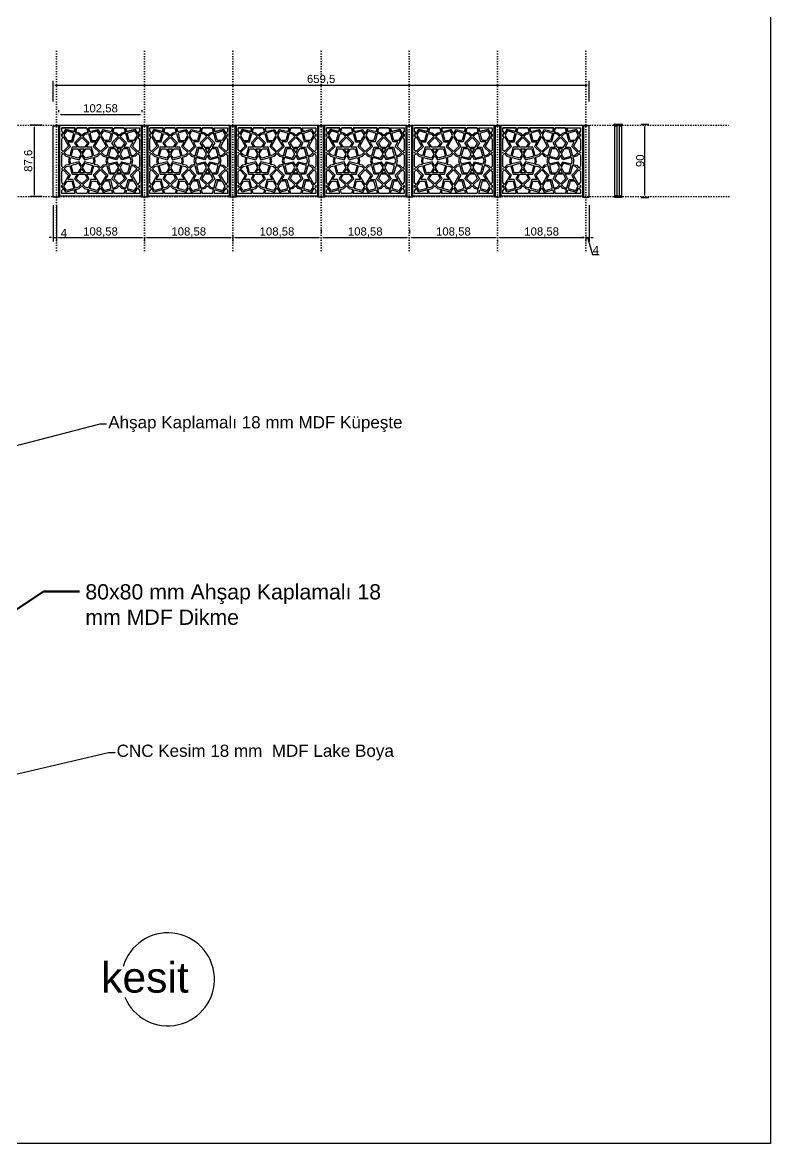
# Model space of a CAD drawing. Header units: metres. Extents: x 7064 to 15770, y 8440 to 11994.
# Drawn here: x 7842 to 8763, y 9381 to 10761 of the extents above; entities that cross this region are included whole.
import ezdxf
from ezdxf import colors
from ezdxf.entities.mleader import LeaderData, LeaderLine
from ezdxf.math import Vec2, Vec3

# ---------------------------------------------------------------- set-up
doc = ezdxf.new("R2010")
doc.units = ezdxf.units.M
doc.linetypes.add('ACAD_ISO07', pattern=[3, 0, -3])
doc.layers.add('mahal liste', color=7, linetype='Continuous', lineweight=25, true_color=0xfa2e43)
doc.layers.add('murosaltos', color=1, linetype='Continuous', lineweight=80)
doc.styles.get("Standard").update_dxf_attribs({"font": 'arial.ttf'})
doc.dimstyles.new('ISO-25', dxfattribs={"dimtxt": 10, "dimasz": 2.5, "dimexe": 5, "dimexo": 10, "dimtad": 1, "dimtxsty": 'Standard', "dimcen": 2.5, "dimadec": 0, "dimazin": 0, "dimtfac": 1, "dimtmove": 0, "dimatfit": 3, "dimfxl": 1, "dimarcsym": 0})
pattern_1 = [(45, (16835.6393, 2084.8691), (-0.224506403, 0.224506403), [])]

# ---------------------------------------------------------------- blocks, each defined once
blk = doc.blocks.new('*D71')
at = {"color": 0, "lineweight": -2, "transparency": 16777216}
for p, q in [((7880.2, 10663.7), (7880.2, 10688.9)), ((7882.7, 10683.9), (8537.2, 10683.9)), ((8539.7, 10663.7), (8539.7, 10688.9))]:
    blk.add_line(p, q, dxfattribs=at)
at = {"color": 0, "transparency": 16777216}
for points in [[(7882.7, 10684.3), (7882.7, 10683.4), (7880.2, 10683.9)], [(8537.2, 10684.3), (8537.2, 10683.4), (8539.7, 10683.9)]]:
    blk.add_solid(points, dxfattribs=at)
at = {"layer": 'Defpoints', "color": 0, "transparency": 16777216}
for p in [(8539.7, 10683.9), (7880.2, 10653.7), (8539.7, 10653.7)]:
    blk.add_point(p, dxfattribs=at)
at = {"color": 0, "transparency": 16777216, "insert": (8210, 10690.5), "char_height": 10, "attachment_point": 5}
blk.add_mtext('659,5', dxfattribs=at)
blk = doc.blocks.new('61')
at = {"color": 0}
for p, q in [((8334.2, 3878.3), (8317.5, 3878.3)), ((8319.4, 3871.2), (8322.5, 3876.6)), ((8322.5, 3876.6), (8333, 3873.8)), ((8333, 3873.8), (8334.2, 3878.3)), ((8336, 3878.3), (8334.7, 3873.3)), ((8348.6, 3878.3), (8336, 3878.3)), ((8350, 3873.3), (8348.6, 3878.3)), ((8350.4, 3878.3), (8351.6, 3873.8)), ((8380.2, 3878.3), (8350.4, 3878.3)), ((8351.6, 3873.8), (8362.2, 3876.6)), ((8362.2, 3876.6), (8365.3, 3871.2)), ((8365.3, 3871.2), (8368.4, 3876.6)), ((8368.4, 3876.6), (8379, 3873.8)), ((8379, 3873.8), (8380, 3877.7)), ((8380.6, 3873.3), (8382, 3878.3)), ((8394.6, 3878.3), (8382, 3878.3)), ((8394.6, 3878.3), (8395.9, 3873.3)), ((8397.6, 3873.8), (8396.4, 3878.3)), ((8408.1, 3876.6), (8397.6, 3873.8)), ((8411.2, 3871.2), (8408.1, 3876.6)), ((8317.5, 3874.4), (8319.4, 3871.2)), ((8334.7, 3873.3), (8339.1, 3872.1)), ((8339.1, 3872.1), (8342.3, 3868.9)), ((8342.3, 3868.9), (8345.6, 3872.1)), ((8345.6, 3872.1), (8350, 3873.3)), ((8385, 3872.1), (8380.6, 3873.3)), ((8388.3, 3868.9), (8385, 3872.1)), ((8391.5, 3872.1), (8388.3, 3868.9)), ((8395.9, 3873.3), (8391.5, 3872.1)), ((8413.1, 3874.4), (8411.2, 3871.2))]:
    blk.add_line(p, q, dxfattribs=at)
blk.add_lwpolyline([(8314, 3881.8), (8416.6, 3881.8), (8416.6, 3794.2), (8314, 3794.2)], close=True, dxfattribs=at)
for points in [[(8317.5, 3874.4), (8317.5, 3878.3), (8334.2, 3878.3)], [(8336, 3878.3), (8348.6, 3878.3)], [(8350.4, 3878.3), (8380.2, 3878.3)], [(8382, 3878.3), (8394.6, 3878.3)], [(8396.4, 3878.3), (8413.1, 3878.3), (8413.1, 3874.4)], [(8317.5, 3868), (8317.5, 3870.9)], [(8317.5, 3851), (8317.5, 3864.5)], [(8413.1, 3870.9), (8413.1, 3868)], [(8413.1, 3864.5), (8413.1, 3851)], [(8317.5, 3847.3), (8317.5, 3848.6)], [(8317.5, 3831), (8317.5, 3844.9)], [(8413.1, 3848.6), (8413.1, 3847.3)], [(8413.1, 3844.9), (8413.1, 3831)], [(8317.5, 3827.3), (8317.5, 3828.5)], [(8317.5, 3811.4), (8317.5, 3824.8)], [(8413.1, 3828.5), (8413.1, 3827.3)], [(8413.1, 3824.8), (8413.1, 3811.4)], [(8317.5, 3805), (8317.5, 3807.9)], [(8413.1, 3807.9), (8413.1, 3805)], [(8334.2, 3797.7), (8317.5, 3797.7), (8317.5, 3801.5)], [(8348.6, 3797.7), (8336, 3797.7)], [(8380.2, 3797.7), (8350.4, 3797.7)], [(8394.6, 3797.7), (8382, 3797.7)], [(8413.1, 3801.5), (8413.1, 3797.7), (8396.4, 3797.7)]]:
    blk.add_lwpolyline(points, dxfattribs=at)
at = {"layer": 'mahal liste', "color": 0}
for p, q in [((8322.5, 3876.6), (8319.4, 3871.2)), ((8333, 3873.8), (8322.5, 3876.6)), ((8334.1, 3877.7), (8333, 3873.8)), ((8334.7, 3873.3), (8335.9, 3877.7)), ((8348.8, 3877.7), (8350, 3873.3)), ((8350.6, 3877.7), (8351.6, 3873.8)), ((8351.6, 3873.8), (8362.2, 3876.6)), ((8362.2, 3876.6), (8365.3, 3871.2)), ((8365.3, 3871.2), (8368.4, 3876.6)), ((8368.4, 3876.6), (8379, 3873.8)), ((8380.2, 3878.3), (8379, 3873.8)), ((8379, 3873.8), (8380, 3877.7)), ((8381.8, 3877.7), (8380.6, 3873.3)), ((8395.9, 3873.3), (8394.7, 3877.7)), ((8396.5, 3877.7), (8397.6, 3873.8)), ((8397.6, 3873.8), (8408.1, 3876.6)), ((8408.1, 3876.6), (8411.2, 3871.2)), ((8319.4, 3871.2), (8317.5, 3874.4)), ((8339.1, 3872.1), (8334.7, 3873.3)), ((8342.3, 3868.9), (8339.1, 3872.1)), ((8345.6, 3872.1), (8342.3, 3868.9)), ((8350, 3873.3), (8345.6, 3872.1)), ((8380.6, 3873.3), (8385, 3872.1)), ((8385, 3872.1), (8388.3, 3868.9)), ((8388.3, 3868.9), (8391.5, 3872.1)), ((8391.5, 3872.1), (8395.9, 3873.3)), ((8411.2, 3871.2), (8413.1, 3874.4)), ((8319.4, 3804.7), (8317.5, 3801.5)), ((8322.5, 3799.3), (8319.4, 3804.7)), ((8333, 3802.1), (8322.5, 3799.3)), ((8334.2, 3797.7), (8333, 3802.1)), ((8334.7, 3802.6), (8339.1, 3803.7)), ((8336, 3797.7), (8334.7, 3802.6)), ((8339.1, 3803.7), (8342.3, 3807)), ((8342.3, 3807), (8345.6, 3803.7)), ((8345.6, 3803.7), (8350, 3802.6)), ((8350, 3802.6), (8348.6, 3797.7)), ((8350.4, 3797.7), (8351.6, 3802.1)), ((8351.6, 3802.1), (8362.2, 3799.3)), ((8362.2, 3799.3), (8365.3, 3804.7)), ((8365.3, 3804.7), (8368.4, 3799.3)), ((8368.4, 3799.3), (8379, 3802.1)), ((8379, 3802.1), (8380.2, 3797.7)), ((8385, 3803.7), (8380.6, 3802.6)), ((8380.6, 3802.6), (8382, 3797.7)), ((8388.3, 3807), (8385, 3803.7)), ((8391.5, 3803.7), (8388.3, 3807)), ((8395.9, 3802.6), (8391.5, 3803.7)), ((8394.6, 3797.7), (8395.9, 3802.6)), ((8396.4, 3797.7), (8397.6, 3802.1)), ((8397.6, 3802.1), (8408.1, 3799.3)), ((8408.1, 3799.3), (8411.2, 3804.7)), ((8411.2, 3804.7), (8413.1, 3801.5))]:
    blk.add_line(p, q, dxfattribs=at)
for points in [[(8317.5, 3868), (8318.4, 3869.4), (8317.5, 3870.9)], [(8317.5, 3864.5), (8319.4, 3867.7), (8326.1, 3856), (8319.4, 3849.2), (8317.5, 3851)], [(8413.1, 3864.5), (8411.2, 3867.7), (8404.5, 3856), (8411.2, 3849.2), (8413.1, 3851)], [(8413.1, 3868), (8412.2, 3869.4), (8413.1, 3870.9)], [(8317.5, 3847.3), (8318.1, 3848), (8317.5, 3848.6)], [(8317.5, 3844.9), (8319.4, 3846.8), (8322.6, 3843.5), (8327, 3842.3), (8325.8, 3837.9), (8327, 3833.5), (8322.6, 3832.4), (8319.4, 3829.1), (8317.5, 3831)], [(8413.1, 3844.9), (8411.2, 3846.8), (8408, 3843.5), (8403.6, 3842.3), (8404.8, 3837.9), (8403.6, 3833.5), (8408, 3832.4), (8411.2, 3829.1), (8413.1, 3831)], [(8413.1, 3847.3), (8412.5, 3848), (8413.1, 3848.6)], [(8317.5, 3828.5), (8318.1, 3827.9), (8317.5, 3827.3)], [(8317.5, 3824.8), (8319.4, 3826.7), (8326.1, 3819.9), (8319.4, 3808.2), (8317.5, 3811.4)], [(8413.1, 3824.8), (8411.2, 3826.7), (8404.5, 3819.9), (8411.2, 3808.2), (8413.1, 3811.4)], [(8413.1, 3828.5), (8412.5, 3827.9), (8413.1, 3827.3)], [(8317.5, 3807.9), (8318.4, 3806.4), (8317.5, 3805)], [(8413.1, 3807.9), (8412.2, 3806.4), (8413.1, 3805)]]:
    blk.add_lwpolyline(points, dxfattribs=at)
for points in [[(8332.6, 3872.1), (8323.3, 3874.6), (8320.3, 3869.4), (8324.2, 3862.8), (8330.1, 3862.8)], [(8341.1, 3867.7), (8333.4, 3860), (8336.5, 3854.6), (8330.3, 3854.6), (8327.4, 3844), (8323.5, 3845.1), (8320.6, 3848), (8328.3, 3855.7), (8325.2, 3861.1), (8331.4, 3861.1), (8334.3, 3871.7), (8338.2, 3870.6)], [(8342.3, 3866.5), (8349.1, 3859.7), (8346.1, 3854.6), (8338.5, 3854.6), (8335.5, 3859.7)], [(8350.4, 3871.7), (8353.2, 3861.1), (8359.5, 3861.1), (8356.4, 3855.7), (8364.1, 3848), (8361.2, 3845.1), (8357.2, 3844), (8354.4, 3854.6), (8348.1, 3854.6), (8351.3, 3860), (8343.5, 3867.7), (8346.4, 3870.6)], [(8361.3, 3874.6), (8352.1, 3872.1), (8354.5, 3862.8), (8360.5, 3862.8), (8364.3, 3869.4)], [(8365.3, 3867.7), (8372.1, 3856), (8365.3, 3849.2), (8358.5, 3856)], [(8369.3, 3874.6), (8378.5, 3872.1), (8376, 3862.8), (8370.1, 3862.8), (8366.3, 3869.4)], [(8380.2, 3871.7), (8377.4, 3861.1), (8371.1, 3861.1), (8374.2, 3855.7), (8366.5, 3848), (8369.4, 3845.1), (8373.4, 3844), (8376.2, 3854.6), (8382.5, 3854.6), (8379.3, 3860), (8387.1, 3867.7), (8384.2, 3870.6)], [(8388.3, 3866.5), (8381.5, 3859.7), (8384.5, 3854.6), (8392.1, 3854.6), (8395.1, 3859.7)], [(8389.5, 3867.7), (8397.2, 3860), (8394.1, 3854.6), (8400.3, 3854.6), (8403.2, 3844), (8407.1, 3845.1), (8410, 3848), (8402.3, 3855.7), (8405.4, 3861.1), (8399.2, 3861.1), (8396.3, 3871.7), (8392.4, 3870.6)], [(8398, 3872.1), (8407.3, 3874.6), (8410.2, 3869.4), (8406.4, 3862.8), (8400.5, 3862.8)], [(8337.5, 3852.8), (8341.3, 3846.2), (8338.4, 3841.1), (8329.1, 3843.6), (8331.6, 3852.8)], [(8345.2, 3852.8), (8342.3, 3847.9), (8339.5, 3852.8)], [(8353.1, 3852.8), (8355.6, 3843.6), (8346.3, 3841.1), (8343.3, 3846.2), (8347.1, 3852.8)], [(8377.5, 3852.8), (8375, 3843.6), (8384.3, 3841.1), (8387.3, 3846.2), (8383.5, 3852.8)], [(8385.4, 3852.8), (8388.3, 3847.9), (8391.1, 3852.8)], [(8393.1, 3852.8), (8389.3, 3846.2), (8392.2, 3841.1), (8401.5, 3843.6), (8399, 3852.8)], [(8342.3, 3844.5), (8345.5, 3839.1), (8356, 3841.9), (8357.1, 3837.9), (8356, 3834), (8345.5, 3836.8), (8342.3, 3831.4), (8339.2, 3836.8), (8328.6, 3834), (8327.6, 3837.9), (8328.6, 3841.9), (8339.2, 3839.1)], [(8365.3, 3846.8), (8368.5, 3843.5), (8372.9, 3842.3), (8371.7, 3837.9), (8372.9, 3833.5), (8368.5, 3832.4), (8365.3, 3829.1), (8362.1, 3832.4), (8357.7, 3833.5), (8358.8, 3837.9), (8357.7, 3842.3), (8362.1, 3843.5)], [(8388.3, 3844.5), (8385.1, 3839.1), (8374.6, 3841.9), (8373.5, 3837.9), (8374.6, 3834), (8385.1, 3836.8), (8388.3, 3831.4), (8391.4, 3836.8), (8401.9, 3834), (8403, 3837.9), (8401.9, 3841.9), (8391.4, 3839.1)], [(8327.4, 3831.9), (8330.3, 3821.3), (8336.5, 3821.3), (8333.4, 3815.9), (8341.1, 3808.2), (8338.2, 3805.3), (8334.3, 3804.2), (8331.4, 3814.8), (8325.2, 3814.8), (8328.3, 3820.2), (8320.6, 3827.9), (8323.5, 3830.8)], [(8338.4, 3834.8), (8341.3, 3829.7), (8337.5, 3823), (8331.6, 3823), (8329.1, 3832.3)], [(8346.1, 3821.3), (8349.1, 3816.2), (8342.3, 3809.4), (8335.5, 3816.2), (8338.5, 3821.3)], [(8342.3, 3827.9), (8345.2, 3823), (8339.5, 3823)], [(8346.3, 3834.8), (8355.6, 3832.3), (8353.1, 3823), (8347.1, 3823), (8343.3, 3829.7)], [(8357.2, 3831.9), (8361.2, 3830.8), (8364.1, 3827.9), (8356.4, 3820.2), (8359.5, 3814.8), (8353.2, 3814.8), (8350.4, 3804.2), (8346.4, 3805.3), (8343.5, 3808.2), (8351.3, 3815.9), (8348.1, 3821.3), (8354.4, 3821.3)], [(8365.3, 3826.7), (8372.1, 3819.9), (8365.3, 3808.2), (8358.5, 3819.9)], [(8373.4, 3831.9), (8369.4, 3830.8), (8366.5, 3827.9), (8374.2, 3820.2), (8371.1, 3814.8), (8377.4, 3814.8), (8380.2, 3804.2), (8384.2, 3805.3), (8387.1, 3808.2), (8379.3, 3815.9), (8382.5, 3821.3), (8376.2, 3821.3)], [(8384.3, 3834.8), (8375, 3832.3), (8377.5, 3823), (8383.5, 3823), (8387.3, 3829.7)], [(8384.5, 3821.3), (8381.5, 3816.2), (8388.3, 3809.4), (8395.1, 3816.2), (8392.1, 3821.3)], [(8388.3, 3827.9), (8385.4, 3823), (8391.1, 3823)], [(8392.2, 3834.8), (8389.3, 3829.7), (8393.1, 3823), (8399, 3823), (8401.5, 3832.3)], [(8403.2, 3831.9), (8400.3, 3821.3), (8394.1, 3821.3), (8397.2, 3815.9), (8389.5, 3808.2), (8392.4, 3805.3), (8396.3, 3804.2), (8399.2, 3814.8), (8405.4, 3814.8), (8402.3, 3820.2), (8410, 3827.9), (8407.1, 3830.8)], [(8330.1, 3813), (8332.6, 3803.8), (8323.3, 3801.3), (8320.3, 3806.4), (8324.2, 3813)], [(8354.5, 3813), (8360.5, 3813), (8364.3, 3806.4), (8361.3, 3801.3), (8352.1, 3803.8)], [(8376, 3813), (8370.1, 3813), (8366.3, 3806.4), (8369.3, 3801.3), (8378.5, 3803.8)], [(8400.5, 3813), (8398, 3803.8), (8407.3, 3801.3), (8410.2, 3806.4), (8406.4, 3813)]]:
    blk.add_lwpolyline(points, close=True, dxfattribs=at)
blk = doc.blocks.new('*D73')
at = {"color": 0, "lineweight": -2, "transparency": 16777216}
for p, q in [((7887.2, 10650.3), (7887.2, 10652.8)), ((7989.8, 10650.3), (7989.8, 10652.8)), ((7889.7, 10647.8), (7987.3, 10647.8))]:
    blk.add_line(p, q, dxfattribs=at)
at = {"color": 0, "transparency": 16777216}
for points in [[(7889.7, 10648.2), (7889.7, 10647.4), (7887.2, 10647.8)], [(7987.3, 10648.2), (7987.3, 10647.4), (7989.8, 10647.8)]]:
    blk.add_solid(points, dxfattribs=at)
at = {"layer": 'Defpoints', "color": 0, "transparency": 16777216}
for p in [(7887.2, 10640.3), (7989.8, 10647.8), (7989.8, 10640.3)]:
    blk.add_point(p, dxfattribs=at)
at = {"color": 0, "transparency": 16777216, "insert": (7938.5, 10654.4), "char_height": 10, "attachment_point": 5}
blk.add_mtext('102,58', dxfattribs=at)
blk = doc.blocks.new('*D74')
at = {"color": 0, "lineweight": -2, "transparency": 16777216}
for p, q in [((7866.6, 10634.5), (7852, 10634.5)), ((7857, 10632), (7857, 10549.4)), ((7866.6, 10546.9), (7852, 10546.9))]:
    blk.add_line(p, q, dxfattribs=at)
at = {"color": 0, "transparency": 16777216}
for points in [[(7856.6, 10632), (7857.4, 10632), (7857, 10634.5)], [(7856.6, 10549.4), (7857.4, 10549.4), (7857, 10546.9)]]:
    blk.add_solid(points, dxfattribs=at)
at = {"layer": 'Defpoints', "color": 0, "transparency": 16777216}
for p in [(7876.6, 10634.5), (7857, 10546.9), (7876.6, 10546.9)]:
    blk.add_point(p, dxfattribs=at)
at = {"color": 0, "transparency": 16777216, "insert": (7850.4, 10590.7), "char_height": 10, "attachment_point": 5, "rotation": 90}
blk.add_mtext('87,6', dxfattribs=at)
blk = doc.blocks.new('*D75')
at = {"color": 0, "lineweight": -2, "transparency": 16777216}
for p, q in [((8603.7, 10635.7), (8613.4, 10635.7)), ((8608.4, 10548.2), (8608.4, 10633.2)), ((8603.7, 10545.7), (8613.4, 10545.7))]:
    blk.add_line(p, q, dxfattribs=at)
at = {"color": 0, "transparency": 16777216}
for points in [[(8608, 10633.2), (8608.9, 10633.2), (8608.4, 10635.7)], [(8608, 10548.2), (8608.9, 10548.2), (8608.4, 10545.7)]]:
    blk.add_solid(points, dxfattribs=at)
at = {"layer": 'Defpoints', "color": 0, "transparency": 16777216}
for p in [(8593.7, 10635.7), (8608.4, 10635.7), (8593.7, 10545.7)]:
    blk.add_point(p, dxfattribs=at)
at = {"color": 0, "transparency": 16777216, "insert": (8602.7, 10590.7), "char_height": 10, "attachment_point": 5, "rotation": 90}
blk.add_mtext('90', dxfattribs=at)
blk = doc.blocks.new('*D196')
at = {"color": 0, "lineweight": -2, "transparency": 16777216}
for p, q in [((7880.2, 10536), (7880.2, 10491.2)), ((7884.2, 10536), (7884.2, 10491.2)), ((7877.7, 10496.2), (7875.2, 10496.2)), ((7880.2, 10496.2), (7884.2, 10496.2)), ((7886.7, 10496.2), (7897.4, 10496.2))]:
    blk.add_line(p, q, dxfattribs=at)
at = {"color": 0, "transparency": 16777216}
for points in [[(7877.7, 10496.6), (7877.7, 10495.8), (7880.2, 10496.2)], [(7886.7, 10496.6), (7886.7, 10495.8), (7884.2, 10496.2)]]:
    blk.add_solid(points, dxfattribs=at)
at = {"layer": 'Defpoints', "color": 0, "transparency": 16777216}
for p in [(7880.2, 10546), (7884.2, 10546), (7884.2, 10496.2)]:
    blk.add_point(p, dxfattribs=at)
at = {"color": 0, "transparency": 16777216, "insert": (7893.3, 10501.8), "char_height": 10, "attachment_point": 5}
blk.add_mtext('4', dxfattribs=at)
blk = doc.blocks.new('*D197')
at = {"color": 0, "lineweight": -2, "transparency": 16777216}
for p, q in [((7884.2, 10536), (7884.2, 10491.2)), ((7886.7, 10496.2), (7990.3, 10496.2)), ((7992.8, 10497.3), (7992.8, 10491.2))]:
    blk.add_line(p, q, dxfattribs=at)
at = {"color": 0, "transparency": 16777216}
for points in [[(7886.7, 10496.6), (7886.7, 10495.8), (7884.2, 10496.2)], [(7990.3, 10496.6), (7990.3, 10495.8), (7992.8, 10496.2)]]:
    blk.add_solid(points, dxfattribs=at)
at = {"layer": 'Defpoints', "color": 0, "transparency": 16777216}
for p in [(7884.2, 10546), (7992.8, 10507.3), (7992.8, 10496.2)]:
    blk.add_point(p, dxfattribs=at)
at = {"color": 0, "transparency": 16777216, "insert": (7938.5, 10502.8), "char_height": 10, "attachment_point": 5}
blk.add_mtext('108,58', dxfattribs=at)
blk = doc.blocks.new('*D198')
at = {"color": 0, "lineweight": -2, "transparency": 16777216}
for p, q in [((8101.4, 10497.8), (8101.4, 10491.2)), ((7992.8, 10497.3), (7992.8, 10491.2)), ((7995.3, 10496.2), (8098.9, 10496.2))]:
    blk.add_line(p, q, dxfattribs=at)
at = {"color": 0, "transparency": 16777216}
for points in [[(7995.3, 10496.6), (7995.3, 10495.8), (7992.8, 10496.2)], [(8098.9, 10496.6), (8098.9, 10495.8), (8101.4, 10496.2)]]:
    blk.add_solid(points, dxfattribs=at)
at = {"layer": 'Defpoints', "color": 0, "transparency": 16777216}
for p in [(7992.8, 10507.3), (8101.4, 10507.8), (8101.4, 10496.2)]:
    blk.add_point(p, dxfattribs=at)
at = {"color": 0, "transparency": 16777216, "insert": (8047.1, 10502.8), "char_height": 10, "attachment_point": 5}
blk.add_mtext('108,58', dxfattribs=at)
blk = doc.blocks.new('*D199')
at = {"color": 0, "lineweight": -2, "transparency": 16777216}
for p, q in [((8101.4, 10497.8), (8101.4, 10491.2)), ((8210, 10506.2), (8210, 10501.2)), ((8103.9, 10496.2), (8207.5, 10496.2))]:
    blk.add_line(p, q, dxfattribs=at)
at = {"color": 0, "transparency": 16777216}
for points in [[(8103.9, 10496.6), (8103.9, 10495.8), (8101.4, 10496.2)], [(8207.5, 10496.6), (8207.5, 10495.8), (8210, 10496.2)]]:
    blk.add_solid(points, dxfattribs=at)
at = {"layer": 'Defpoints', "color": 0, "transparency": 16777216}
for p in [(8101.4, 10507.8), (8210, 10496.2), (8210, 10496.2)]:
    blk.add_point(p, dxfattribs=at)
at = {"color": 0, "transparency": 16777216, "insert": (8155.7, 10502.8), "char_height": 10, "attachment_point": 5}
blk.add_mtext('108,58', dxfattribs=at)
blk = doc.blocks.new('*D200')
at = {"color": 0, "lineweight": -2, "transparency": 16777216}
for p, q in [((8210, 10506.2), (8210, 10501.2)), ((8318.6, 10506.2), (8318.6, 10501.2)), ((8212.5, 10496.2), (8316.1, 10496.2))]:
    blk.add_line(p, q, dxfattribs=at)
at = {"color": 0, "transparency": 16777216}
for points in [[(8212.5, 10496.6), (8212.5, 10495.8), (8210, 10496.2)], [(8316.1, 10496.6), (8316.1, 10495.8), (8318.6, 10496.2)]]:
    blk.add_solid(points, dxfattribs=at)
at = {"layer": 'Defpoints', "color": 0, "transparency": 16777216}
for p in [(8210, 10496.2), (8318.6, 10496.2), (8318.6, 10496.2)]:
    blk.add_point(p, dxfattribs=at)
at = {"color": 0, "transparency": 16777216, "insert": (8264.3, 10502.8), "char_height": 10, "attachment_point": 5}
blk.add_mtext('108,58', dxfattribs=at)
blk = doc.blocks.new('*D201')
at = {"color": 0, "lineweight": -2, "transparency": 16777216}
for p, q in [((8318.6, 10506.2), (8318.6, 10501.2)), ((8321.1, 10496.2), (8424.6, 10496.2)), ((8427.1, 10492.7), (8427.1, 10491.2))]:
    blk.add_line(p, q, dxfattribs=at)
at = {"color": 0, "transparency": 16777216}
for points in [[(8321.1, 10496.6), (8321.1, 10495.8), (8318.6, 10496.2)], [(8424.6, 10496.6), (8424.6, 10495.8), (8427.1, 10496.2)]]:
    blk.add_solid(points, dxfattribs=at)
at = {"layer": 'Defpoints', "color": 0, "transparency": 16777216}
for p in [(8427.1, 10502.7), (8318.6, 10496.2), (8427.1, 10496.2)]:
    blk.add_point(p, dxfattribs=at)
at = {"color": 0, "transparency": 16777216, "insert": (8372.8, 10502.8), "char_height": 10, "attachment_point": 5}
blk.add_mtext('108,58', dxfattribs=at)
blk = doc.blocks.new('*D202')
at = {"color": 0, "lineweight": -2, "transparency": 16777216}
for p, q in [((8535.7, 10497.5), (8535.7, 10491.2)), ((8427.1, 10492.7), (8427.1, 10491.2)), ((8429.6, 10496.2), (8533.2, 10496.2))]:
    blk.add_line(p, q, dxfattribs=at)
at = {"color": 0, "transparency": 16777216}
for points in [[(8429.6, 10496.6), (8429.6, 10495.8), (8427.1, 10496.2)], [(8533.2, 10496.6), (8533.2, 10495.8), (8535.7, 10496.2)]]:
    blk.add_solid(points, dxfattribs=at)
at = {"layer": 'Defpoints', "color": 0, "transparency": 16777216}
for p in [(8427.1, 10502.7), (8535.7, 10507.5), (8535.7, 10496.2)]:
    blk.add_point(p, dxfattribs=at)
at = {"color": 0, "transparency": 16777216, "insert": (8481.4, 10502.8), "char_height": 10, "attachment_point": 5}
blk.add_mtext('108,58', dxfattribs=at)
blk = doc.blocks.new('*D203')
at = {"color": 0, "lineweight": -2, "transparency": 16777216}
for p, q in [((8539.7, 10536), (8539.7, 10491.2)), ((8535.7, 10497.5), (8535.7, 10491.2)), ((8533.2, 10496.2), (8530.7, 10496.2)), ((8535.7, 10496.2), (8539.7, 10496.2)), ((8535.7, 10496.2), (8539.7, 10496.2)), ((8537.7, 10496.2), (8544, 10475.2)), ((8542.2, 10496.2), (8544.7, 10496.2)), ((8544, 10475.2), (8552.2, 10475.2))]:
    blk.add_line(p, q, dxfattribs=at)
at = {"color": 0, "transparency": 16777216}
for points in [[(8533.2, 10496.6), (8533.2, 10495.8), (8535.7, 10496.2)], [(8542.2, 10496.6), (8542.2, 10495.8), (8539.7, 10496.2)]]:
    blk.add_solid(points, dxfattribs=at)
at = {"layer": 'Defpoints', "color": 0, "transparency": 16777216}
for p in [(8539.7, 10546), (8535.7, 10507.5), (8539.7, 10496.2)]:
    blk.add_point(p, dxfattribs=at)
at = {"color": 0, "transparency": 16777216, "insert": (8548.1, 10480.9), "char_height": 10, "attachment_point": 5}
blk.add_mtext('4', dxfattribs=at)

msp = doc.modelspace()

# ---------------------------------------------------------------- hatches: boundary and pattern name
at = {"layer": 'mahal liste'}
h = msp.add_hatch(dxfattribs=at)
h.set_pattern_fill('ANSI31', color=256, scale=0.1)
h.set_pattern_definition(pattern_1)
h.paths.add_polyline_path([(8574.481, 10634.503), (8576.681, 10634.503), (8576.681, 10633.503), (8579.581, 10633.503), (8580.581, 10633.503), (8580.581, 10635.155, 0.37969758), (8579.938, 10635.703), (8571.199, 10635.703, 0.3681647), (8570.581, 10635.155), (8570.581, 10633.503), (8574.481, 10633.503)])
h = msp.add_hatch(dxfattribs=at)
h.set_pattern_fill('ANSI31', color=256, scale=0.1)
h.set_pattern_definition(pattern_1)
h.paths.add_polyline_path([(8579.081, 10547.355, 0.3681647), (8578.464, 10547.903), (8576.681, 10547.903), (8576.681, 10546.903), (8574.481, 10546.903), (8574.481, 10547.903), (8572.699, 10547.903, 0.3681647), (8572.081, 10547.355), (8572.081, 10545.703), (8579.081, 10545.703)])

# ---------------------------------------------------------------- linework, layer by layer
at = {"color": 0}
msp.add_lwpolyline([(7360.832, 10798.651), (8763.136, 10798.651), (8763.136, 9381.488), (7360.832, 9381.488)], close=True, dxfattribs=at)
msp.add_arc((8021.432, 9583.587), 57.262, 202.724718, 164.060906)
at = {"layer": 'mahal liste', "color": 244, "linetype": 'ACAD_ISO07', "true_color": 0x991b1e}
for p, q in [((7884.222, 10725.378), (7884.222, 10477.288)), ((7992.805, 10725.378), (7992.805, 10477.288)), ((8101.388, 10725.378), (8101.388, 10477.288)), ((8209.972, 10725.378), (8209.972, 10477.288)), ((8318.555, 10725.378), (8318.555, 10477.288)), ((8427.138, 10725.378), (8427.138, 10477.288)), ((8535.722, 10725.378), (8535.722, 10477.288)), ((7490.132, 10634.503), (8712.544, 10634.503)), ((8711.908, 10546.903), (7489.511, 10546.903))]:
    msp.add_line(p, q, dxfattribs=at)
at = {"layer": 'mahal liste', "color": 0}
for p, q in [((8574.481, 10633.503), (8574.481, 10634.503)), ((8574.481, 10634.503), (8576.681, 10634.503)), ((8576.681, 10634.503), (8576.681, 10633.503)), ((8574.481, 10547.903), (8574.481, 10546.903)), ((8574.481, 10546.903), (8576.681, 10546.903)), ((8576.681, 10546.903), (8576.681, 10547.903))]:
    msp.add_line(p, q, dxfattribs=at)
for points in [[(8571.199, 10635.703), (8579.964, 10635.703)], [(8574.481, 10633.503), (8570.581, 10633.503), (8570.581, 10635.155)], [(8580.581, 10635.155), (8580.581, 10633.503), (8576.681, 10633.503)], [(8574.481, 10545.703), (8572.081, 10545.703), (8572.081, 10547.355)], [(8572.699, 10547.903), (8574.481, 10547.903)], [(8579.081, 10547.355), (8579.081, 10545.703), (8574.481, 10545.703)], [(8576.681, 10547.903), (8578.464, 10547.903)]]:
    msp.add_lwpolyline(points, dxfattribs=at)
at = {"layer": 'mahal liste', "color": 242, "true_color": 0xcd2027}
for points in [[(7880.222, 10633.503), (7888.222, 10633.503), (7888.222, 10546.003), (7880.222, 10546.003)], [(7988.805, 10633.503), (7996.805, 10633.503), (7996.805, 10546.003), (7988.805, 10546.003)], [(8097.388, 10633.503), (8105.388, 10633.503), (8105.388, 10546.003), (8097.388, 10546.003)], [(8205.972, 10633.503), (8213.972, 10633.503), (8213.972, 10546.003), (8205.972, 10546.003)], [(8314.555, 10633.503), (8322.555, 10633.503), (8322.555, 10546.003), (8314.555, 10546.003)], [(8423.138, 10633.503), (8431.138, 10633.503), (8431.138, 10546.003), (8423.138, 10546.003)], [(8539.722, 10633.503), (8531.722, 10633.503), (8531.722, 10546.003), (8539.722, 10546.003)]]:
    msp.add_lwpolyline(points, close=True, dxfattribs=at)
at = {"layer": 'mahal liste', "color": 85, "true_color": 0x58ba48}
for points in [[(8571.581, 10633.503), (8574.481, 10633.503)], [(8576.681, 10633.503), (8579.581, 10633.503), (8579.581, 10545.703), (8571.581, 10545.703), (8571.581, 10633.503)]]:
    msp.add_lwpolyline(points, dxfattribs=at)
at = {"layer": 'mahal liste', "color": 30, "true_color": 0xf8991e}
msp.add_lwpolyline([(8574.481, 10634.503), (8576.681, 10634.503), (8576.681, 10546.903), (8574.481, 10546.903)], close=True, dxfattribs=at)
at = {"layer": 'mahal liste', "color": 0}
for centre, start, end in [((8571.212, 10635.066), 88.840555, 172.007149), ((8579.951, 10635.066), 7.992851, 91.159445), ((8572.712, 10547.266), 88.840555, 172.007149), ((8578.451, 10547.266), 7.992851, 91.159445)]:
    msp.add_arc(centre, 0.637, start, end, dxfattribs=at)
at = {"layer": 'murosaltos', "color": 0}
for p, q in [((7726.873, 9967.064), (7868.551, 10060.777)), ((7868.551, 10060.777), (7912.778, 10060.777))]:
    msp.add_line(p, q, dxfattribs=at)

# ---------------------------------------------------------------- block references
for p in [(-426.784, 6752.749), (-318.201, 6752.749), (-209.617, 6752.749), (-101.034, 6752.749), (7.549, 6752.749), (116.133, 6752.749)]:
    msp.add_blockref('61', p)

# ---------------------------------------------------------------- texts
at = {"layer": 'murosaltos', "color": 0, "attachment_point": 1}
for s, width, gutter_width, insert, char_height in [('80x80 mm Ahşap Kaplamalı 18 mm MDF Dikme  ', 374.49259, 93.75, (7919.812, 10069.733), 18.75), ('kesit', 346.51565, 12.5, (7939.373, 9604.729), 37.5)]:
    msp.add_mtext_dynamic_manual_height_columns(s, width=width, gutter_width=gutter_width, heights=[0], dxfattribs=dict(at, insert=insert, char_height=char_height))

# ---------------------------------------------------------------- dimensions: what is measured, and where the dimension line sits
for base, p1, p2, picture, middle in [((8539.722, 10683.858), (7880.222, 10653.661), (8539.722, 10653.661), '*D71', (8209.972, 10690.492)), ((7989.805, 10647.767), (7887.222, 10640.291), (7989.805, 10640.291), '*D73', (7938.513, 10654.401)), ((7884.222, 10496.176), (7880.222, 10546.003), (7884.222, 10546.003), '*D196', (7893.305, 10501.801))]:
    dim = msp.add_linear_dim(base=base, p1=p1, p2=p2, dimstyle='ISO-25')
    dim.commit()
    dim.dimension.update_dxf_attribs({"geometry": picture, "text_midpoint": middle})
for base, p1, p2, picture, middle in [((8608.446, 10635.703), (8593.7, 10545.703), (8593.7, 10635.703), '*D75', (8602.715, 10590.703)), ((7857, 10546.903), (7876.586, 10634.503), (7876.586, 10546.903), '*D74', (7850.366, 10590.703))]:
    dim = msp.add_linear_dim(base=base, p1=p1, p2=p2, angle=90, dimstyle='ISO-25')
    dim.commit()
    dim.dimension.update_dxf_attribs({"geometry": picture, "text_midpoint": middle})
for base, p1, p2, picture, middle in [((7992.805, 10496.176), (7884.222, 10546.003), (7992.805, 10507.307), '*D197', (7938.513, 10502.811)), ((8539.722, 10496.176), (8535.722, 10507.457), (8539.722, 10546.003), '*D203', (8544.628, 10480.864)), ((8101.388, 10496.176), (7992.805, 10507.307), (8101.388, 10507.802), '*D198', (8047.097, 10502.811)), ((8209.972, 10496.176), (8101.388, 10507.802), (8209.972, 10496.176), '*D199', (8155.68, 10502.811)), ((8318.555, 10496.176), (8209.972, 10496.176), (8318.555, 10496.176), '*D200', (8264.263, 10502.811)), ((8427.138, 10496.176), (8318.555, 10496.176), (8427.138, 10502.709), '*D201', (8372.847, 10502.811)), ((8535.722, 10496.176), (8427.138, 10502.709), (8535.722, 10507.457), '*D202', (8481.43, 10502.811))]:
    dim = msp.add_linear_dim(base=base, p1=p1, p2=p2, dimstyle='ISO-25', override={"dimtmove": 1})
    dim.commit()
    dim.dimension.update_dxf_attribs({"geometry": picture, "text_midpoint": middle})

# ---------------------------------------------------------------- leaders
at = {"color": 0}
ml = msp.add_multileader_mtext('Standard', dxfattribs=at)
ml.set_content('Ahşap Kaplamalı 18 mm MDF Küpeşte  ')
ml.set_leader_properties()
ml.build(insert=Vec2(0, 0))
ctx = ml.context
ctx.base_point, ctx.char_height, ctx.plane_origin = Vec3(7946.048, 10266.907), 15, Vec3(7732.292, 10214.024)
notes = []
notes.append((ctx, [(0, (1, 1, 0), (7938.048, 10266.907), (1, 0), 8, [(0, [(7732.292, 10214.024)], 0, [])])]))
ctx.mtext.insert, ctx.mtext.flow_direction = Vec3(7948.048, 10276.489), 5
ml = msp.add_multileader_mtext('Standard', dxfattribs=at)
ml.set_content('CNC Kesim 18 mm  MDF Lake Boya ')
ml.set_leader_properties()
ml.build(insert=Vec2(0, 0))
ctx = ml.context
ctx.base_point, ctx.char_height, ctx.plane_origin = Vec3(7956.363, 9862.619), 15, Vec3(7713.073, 9807.841)
notes.append((ctx, [(0, (1, 1, 0), (7948.363, 9862.619), (1, 0), 8, [(0, [(7713.073, 9807.841)], 0, [])])]))
ctx.mtext.insert, ctx.mtext.flow_direction = Vec3(7958.363, 9872.324), 5
for ctx, leaders in notes:
    for number, flags, end, landing, length, lines in leaders:
        leader = LeaderData()
        leader.index, (leader.has_last_leader_line, leader.has_dogleg_vector, leader.attachment_direction) = number, flags
        leader.last_leader_point, leader.dogleg_vector, leader.dogleg_length = Vec3(end), Vec3(landing), length
        for number, points, colour, breaks in lines:
            line = LeaderLine()
            line.index, line.vertices, line.color, line.breaks = number, Vec3.list(points), colors.encode_raw_color(colour), breaks
            leader.lines.append(line)
        ctx.leaders.append(leader)

doc.saveas('drawing.dxf')
